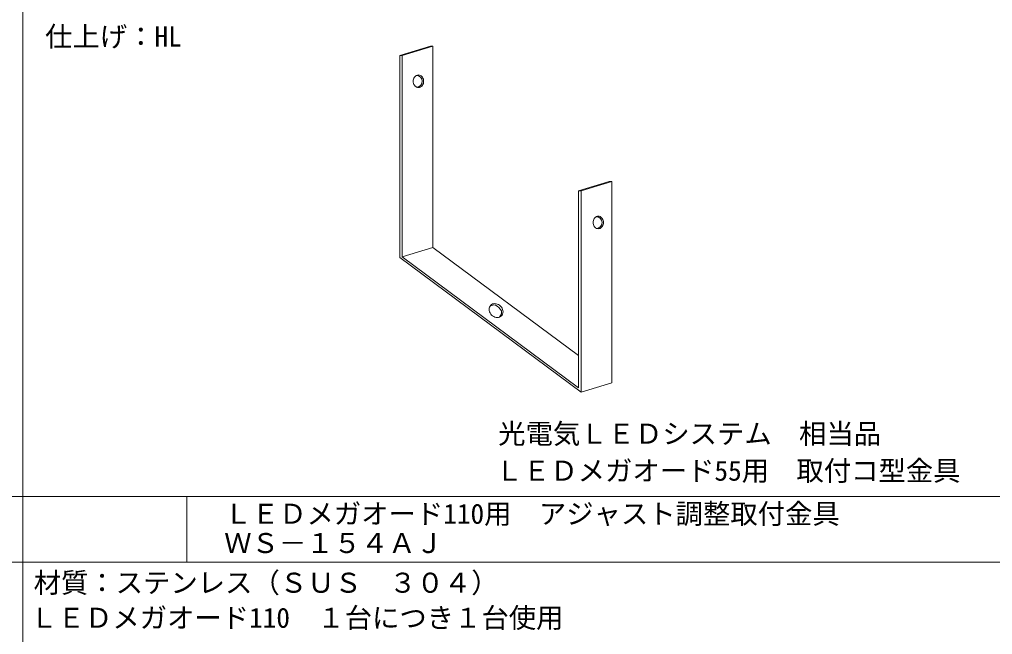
# Model space of a CAD drawing. Units: millimetres, scale not verified. Extents: x -357 to 206, y -169 to 227.
# Drawn here: x -72.8 to 16.2, y 84 to 140.3 of the extents above; entities that cross this region are included whole.
import ezdxf
from ezdxf.enums import TextEntityAlignment as Align

# ---------------------------------------------------------------- set-up
doc = ezdxf.new("R2010")
doc.units = ezdxf.units.MM
doc.header["$LTSCALE"] = 3
for name, color, linetype, lineweight in [('0-0_建築図', 7, 'Continuous', 9), ('0-1', 7, 'Continuous', 18), ('0-2', 7, 'Continuous', 18)]:
    doc.layers.add(name, color=color, linetype=linetype, lineweight=lineweight)
doc.styles.add('ＭＳ ゴシック', font='')
doc.styles.get('ＭＳ ゴシック').set_extended_font_data('MS Gothic')

msp = doc.modelspace()

# ---------------------------------------------------------------- linework, layer by layer
at = {"layer": '0-0_建築図', "lineweight": 18}
for p, q in [((-72.465, 212.221), (-72.465, -134.504)), ((-341.965, 96.646), (197.535, 96.646)), ((-57.465, 96.646), (-57.465, 90.646)), ((197.535, 90.646), (-341.965, 90.646))]:
    msp.add_line(p, q, dxfattribs=at)
at = {"layer": '0-2'}
for p, q in [((-38.017, 137.016), (-38.017, 118.511)), ((-37.789, 137.016), (-34.979, 137.871)), ((-37.789, 137.016), (-37.789, 118.581)), ((-34.979, 137.871), (-35.207, 137.871)), ((-34.979, 119.435), (-34.979, 137.871)), ((-21.439, 124.631), (-18.629, 125.486)), ((-18.629, 125.486), (-18.857, 125.486)), ((-18.629, 107.05), (-18.629, 125.486)), ((-21.667, 124.631), (-21.667, 106.604)), ((-21.439, 124.631), (-21.439, 106.195)), ((-37.789, 118.581), (-34.979, 119.435)), ((-34.979, 119.435), (-21.667, 109.547)), ((-38.017, 118.511), (-21.439, 106.195)), ((-37.789, 118.581), (-21.667, 106.604)), ((-29.545, 114.164), (-29.767, 114.066)), ((-29.519, 114.17), (-29.295, 114.177)), ((-28.722, 113.372), (-28.888, 113.066)), ((-28.714, 113.406), (-28.716, 113.596)), ((-21.439, 106.195), (-18.629, 107.05))]:
    msp.add_line(p, q, dxfattribs=at)
for points in [[(-37.789, 137.016), (-38.017, 137.016), (-35.207, 137.871)], [(-21.439, 124.631), (-21.667, 124.631), (-18.857, 125.486)]]:
    msp.add_lwpolyline(points, dxfattribs=at)
for points in [[(-36.305, 135.221), (-36.387, 135.213), (-36.468, 135.187), (-36.543, 135.145), (-36.611, 135.087), (-36.67, 135.017), (-36.718, 134.935), (-36.753, 134.845), (-36.774, 134.748), (-36.782, 134.649), (-36.774, 134.549), (-36.753, 134.453), (-36.718, 134.363), (-36.67, 134.281), (-36.611, 134.21), (-36.543, 134.153), (-36.468, 134.111), (-36.387, 134.085), (-36.305, 134.076), (-36.222, 134.085), (-36.141, 134.111), (-36.066, 134.153), (-35.998, 134.21), (-35.939, 134.281), (-35.892, 134.363), (-35.856, 134.453), (-35.835, 134.549), (-35.828, 134.649), (-35.835, 134.748), (-35.856, 134.845), (-35.892, 134.935), (-35.939, 135.017), (-35.998, 135.087), (-36.066, 135.145), (-36.141, 135.187), (-36.222, 135.213)], [(-19.865, 122.297), (-19.948, 122.288), (-20.028, 122.262), (-20.104, 122.22), (-20.172, 122.163), (-20.231, 122.092), (-20.278, 122.011), (-20.313, 121.92), (-20.335, 121.824), (-20.342, 121.725), (-20.335, 121.625), (-20.313, 121.529), (-20.278, 121.438), (-20.231, 121.357), (-20.172, 121.286), (-20.104, 121.229), (-20.028, 121.187), (-19.948, 121.161), (-19.865, 121.152), (-19.782, 121.161), (-19.702, 121.187), (-19.627, 121.229), (-19.558, 121.286), (-19.5, 121.357), (-19.452, 121.438), (-19.417, 121.529), (-19.395, 121.625), (-19.388, 121.725), (-19.395, 121.824), (-19.417, 121.92), (-19.452, 122.011), (-19.5, 122.092), (-19.558, 122.163), (-19.627, 122.22), (-19.702, 122.262), (-19.782, 122.288)], [(-28.716, 113.177), (-28.652, 113.255), (-28.606, 113.346), (-28.577, 113.447), (-28.568, 113.554), (-28.578, 113.665), (-28.607, 113.776), (-28.654, 113.883), (-28.718, 113.984), (-28.797, 114.075), (-28.889, 114.154), (-28.989, 114.218), (-29.097, 114.266), (-29.208, 114.295), (-29.318, 114.305), (-29.426, 114.295), (-29.526, 114.267), (-29.617, 114.22), (-29.695, 114.157), (-29.759, 114.079), (-29.805, 113.988), (-29.834, 113.887), (-29.843, 113.78), (-29.833, 113.669), (-29.804, 113.558), (-29.757, 113.451), (-29.693, 113.35), (-29.614, 113.259), (-29.522, 113.18), (-29.422, 113.116), (-29.314, 113.069), (-29.203, 113.039), (-29.093, 113.029), (-28.985, 113.039), (-28.885, 113.067), (-28.794, 113.114)]]:
    msp.add_lwpolyline(points, close=True, dxfattribs=at)
for centre, radius, start, end in [((-36.485, 134.636), 0.532, 273.58488, 92.18094), ((-20.046, 121.712), 0.532, 273.58488, 92.18094), ((-29.517, 114.1), 0.07, 91.82796, 113.83873), ((-29.293, 114.107), 0.07, 62.0706, 91.82796), ((-29.859, 113.039), 1.279, 27.41447, 62.07059), ((-28.786, 113.595), 0.07, 0.59065, 27.41447), ((-28.784, 113.406), 0.07, 331.63878, 0.59064)]:
    msp.add_arc(centre, radius, start, end, dxfattribs=at)

# ---------------------------------------------------------------- texts
at = {"layer": '0-1', "style": 'ＭＳ ゴシック'}
for s, p in [('仕上げ：HL ', (-70.433, 137.274)), ('光電気ＬＥＤシステム\u3000相当品', (-29.013, 100.937)), ('ＬＥＤメガオード55用\u3000取付コ型金具', (-29.249, 97.549)), ('ＬＥＤメガオード110用\u3000アジャスト調整取付金具', (-54.039, 93.61)), ('ＷＳ－１５４ＡＪ', (-54.06, 90.93)), ('材質：ステンレス（ＳＵＳ\u3000３０４）', (-71.479, 87.3)), ('ＬＥＤメガオード110\u3000１台につき１台使用', (-71.79, 84.091))]:
    msp.add_text(s, height=1.833, dxfattribs=at).set_placement(p, align=Align.BOTTOM_LEFT)

doc.saveas('drawing.dxf')
